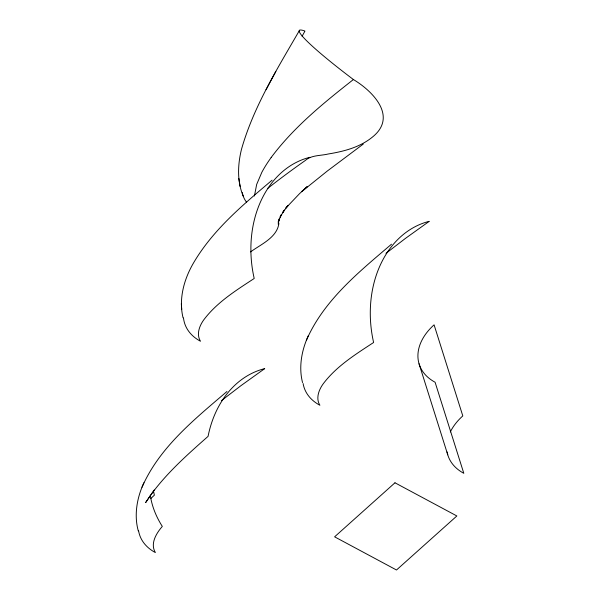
<?xml version="1.0" encoding="UTF-8"?>
<svg xmlns="http://www.w3.org/2000/svg" width="600" height="600" viewBox="0 0 600 600"><rect width="100%" height="100%" fill="white"/><g stroke="black" fill="none" stroke-linecap="round" stroke-linejoin="round"><path stroke-width="0.9" d="M254.423 196.013L256.657 184.47L261.84 172.29A191.632 144.352 6 0 1 271.17 157.538M183.045 317.767C178.5 298.987 184.005 279.157 193.583 262.837C213.022 229.71 243.112 204.66 272.1 180.172M278.183 224.085L279.39 218.64L278.528 221.145L281.4 214.567L280.043 217.178L284.4 210.067L282.562 212.708L288.142 205.425L285.84 208.058L299.64 193.553L307.455 186.398L301.65 191.67L327.285 171.045L363.285 144.067M142.02 487.252C159.345 447.338 194.737 419.1 226.972 391.485M306.555 339.96C323.993 300.067 359.19 271.778 391.507 244.185M143.91 482.73C137.032 497.595 133.86 514.845 138.27 530.888M308.445 335.438C301.725 349.995 298.515 366.81 302.543 382.575M299.55 30.247C277.538 68.453 253.635 106.507 241.5 149.257C237.705 164.587 236.978 181.29 243.21 196.103M275.82 71.483L266.062 89.73M302.108 36.255L304.95 31.072A104.13 9.015 35.5 0 0 353.4 79.537C373.29 91.47 397.92 116.91 372.202 137.265C359.767 147.322 343.875 151.433 328.38 153.968C320.55 155.895 311.325 154.905 305.032 160.68C292.343 169.605 279.847 178.808 267.69 188.445M221.438 400.643L240.945 385.665L264.712 368.625A104.13 81.165 79 0 0 208.065 436.373C187.425 454.597 166.538 473.115 150.337 495.555L145.62 502.612L154.215 490.013M271.14 157.523C293.865 127.058 323.707 102.855 353.4 79.537M385.972 253.35L405.48 238.373L429.248 221.325A104.13 81.165 79 0 0 373.612 342.495C355.5 354.375 336.39 366.255 323.197 383.835C318.832 389.805 315.532 398.438 319.905 405.27A58.32 39.697 -17.5 0 1 303.12 383.558M250.515 251.925C260.933 244.29 276.84 237.735 278.888 223.567L278.055 221.888M419.048 363.757L447.765 454.83M238.837 178.417L240.105 186.382M153.36 490.515L154.373 495.173A58.32 39.697 -17.5 0 0 150.968 498.457M181.328 303.728L181.74 309.308M278.587 222.87L278.535 220.68L278.558 221.798M138.593 530.85A58.32 39.697 -17.5 0 0 155.377 552.57C149.94 543.66 156.352 533.227 162.322 526.41A66.795 48.945 49.6 0 1 150.337 495.555M309.84 157.312A104.13 81.165 79 0 0 254.205 278.483C236.093 290.362 216.983 302.243 203.79 319.822C199.425 325.793 196.132 334.425 200.505 341.257A58.32 39.697 -17.5 0 1 183.495 317.91M246.66 202.373A58.32 35.655 -21.8 0 1 242.28 192.555M447.082 451.935A58.32 39.697 -17.5 0 0 463.808 473.31L435.09 382.237A58.32 39.697 -17.5 0 1 434.085 324.84L462.803 415.912A58.32 39.697 -17.5 0 0 450.315 431.955M394.972 482.79L334.612 536.827L396.495 570L456.855 515.963L394.972 482.79"/></g></svg>
